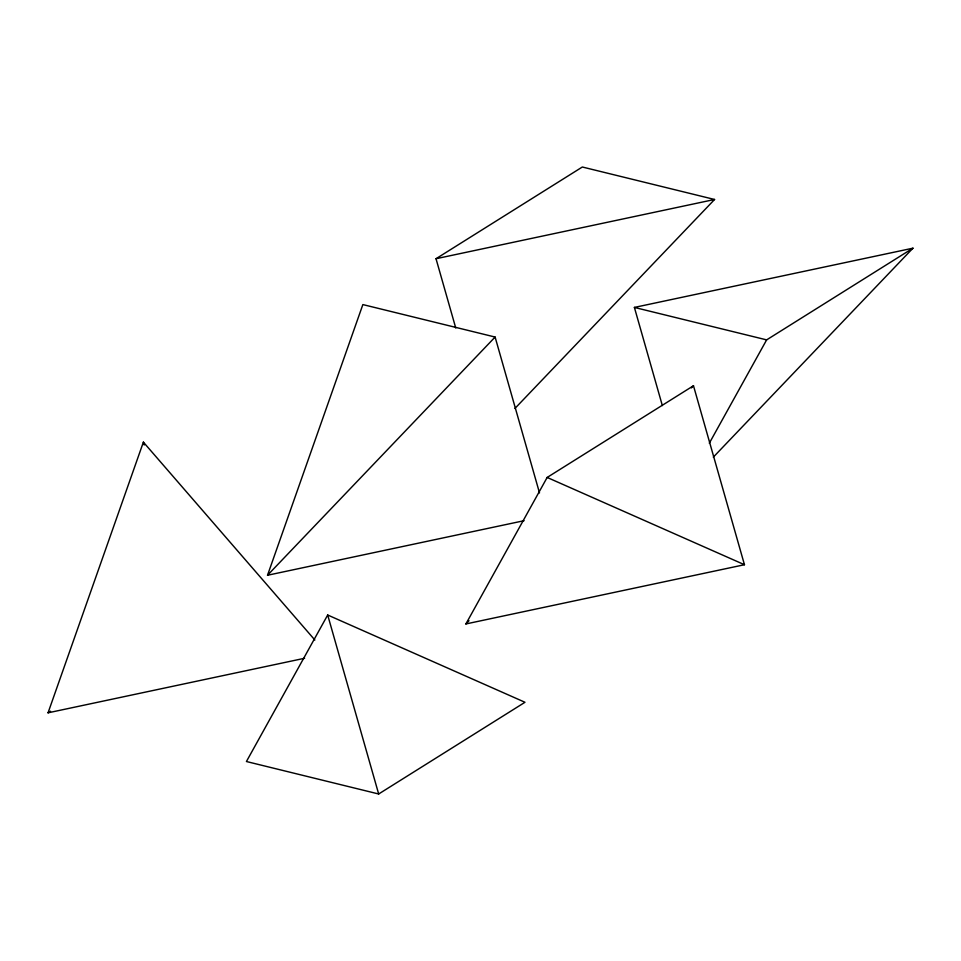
<?xml version="1.0" encoding="UTF-8"?>
<svg xmlns="http://www.w3.org/2000/svg" width="961" height="961" viewBox="0 0 961 961"><rect width="100%" height="100%" fill="white"/><g stroke="black" fill="none" stroke-linecap="round" stroke-linejoin="round"><path stroke-width="1.44" d="M304.625 658.261L48.05 712.822L143.381 442.132L314.86 640.014M524.093 520.694L267.518 575.255L362.862 304.577L495.107 337.047L539.505 492.921M327.689 615.004L246.424 761.52L378.67 793.99L524.982 702.275L327.689 615.004L378.67 793.99M465.893 623.953L547.157 477.449L693.482 385.745L744.463 564.72L465.893 623.953L469.004 620.71M709.314 443.225L766.638 339.882L912.95 248.178L634.392 307.424L662.345 405.566M267.518 575.255L495.107 337.047M514.928 408.461L714.576 199.48L582.33 167.01L436.018 258.725L455.754 328.001M691.403 387.908L693.482 385.745M713.302 457.16L912.95 248.178M48.05 712.822L50.573 711.236M436.018 258.725L714.576 199.48M634.392 307.424L766.638 339.882M547.157 477.449L744.463 564.72M143.381 442.132L144.21 445.027"/></g></svg>
